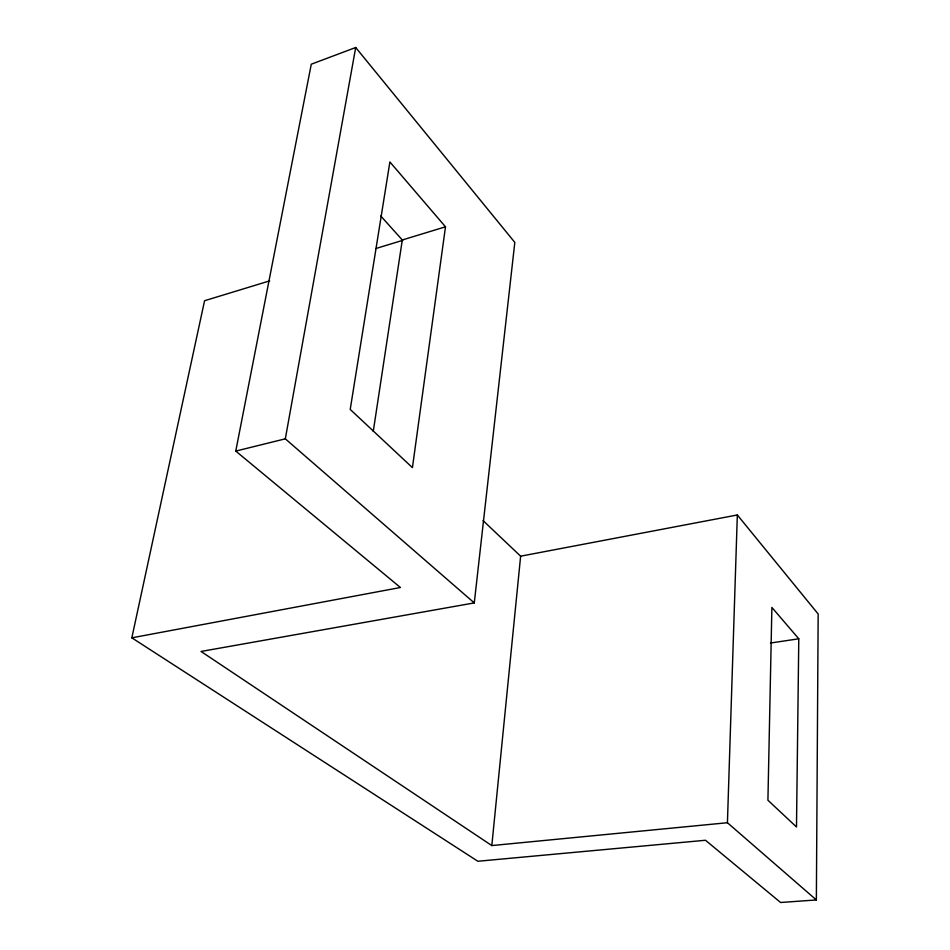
<?xml version="1.0" encoding="UTF-8"?>
<svg xmlns="http://www.w3.org/2000/svg" width="950" height="950" viewBox="0 0 950 950"><rect width="100%" height="100%" fill="white"/><g stroke="black" fill="none" stroke-linecap="round" stroke-linejoin="round"><path stroke-width="1.43" d="M269.705 280.868L204.571 300.723L131.836 637.83L477.85 861.258L705.482 840.263L780.603 902.5L816.359 899.947L818.164 613.997L737.331 514.971L520.636 556.189L483.063 520.612M798.784 638.792L796.492 826.975L767.921 800.244L771.887 607.43L798.784 638.792L770.486 643.031M816.359 899.947L727.427 822.724L737.331 514.971M727.427 822.724L491.815 845.571L520.636 556.189M491.815 845.571L201.044 651.462L474.276 602.906L514.817 242.404L355.704 47.5L311.279 64.208L235.766 451.084L400.413 587.504L131.836 637.83M445.491 226.801L412.431 467.637L350.218 409.426L389.892 161.951L445.491 226.801L402.301 239.97L373.267 431.383M474.276 602.906L285.321 438.829L355.704 47.5M375.903 248.508L402.8 240.314M235.766 451.084L285.321 438.829M380.76 215.982L402.301 239.97"/></g></svg>
